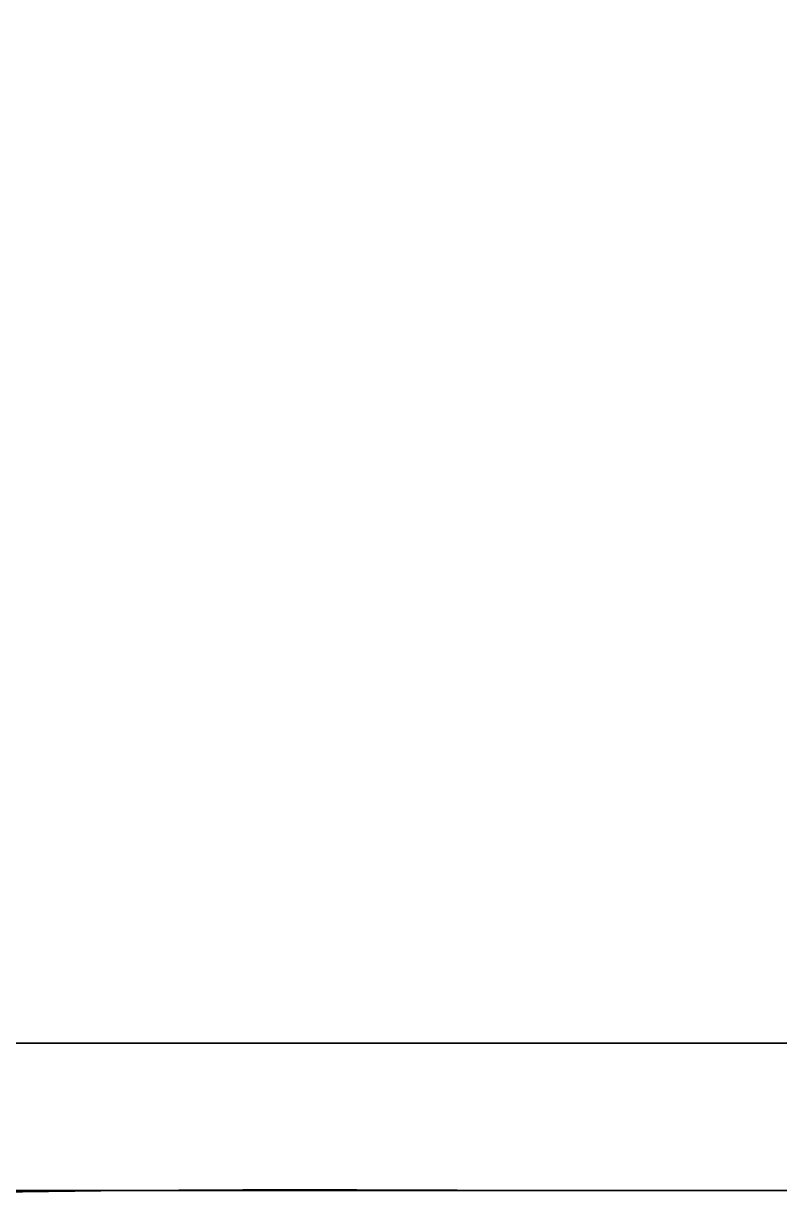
# Model space of a CAD drawing. Header units: centimetres. Extents: x 0 to 802, y 200 to 1000.
# Drawn here: x 28.54 to 54.22, y 599.83 to 639.62 of the extents above; entities that cross this region are included whole.
import ezdxf

# ---------------------------------------------------------------- set-up
doc = ezdxf.new("R2010")
doc.units = ezdxf.units.CM
for name, color, linetype, true_color in [('cossion', 7, 'Continuous', 0xe6e6e6), ('floor', 7, 'Continuous', 0xbf3f3f), ('green', 7, 'Continuous', 0x007f00), ('tv', 252, 'Continuous', 0x696969), ('wood', 7, 'Continuous', 0xcdb38b)]:
    doc.layers.add(name, color=color, linetype=linetype, true_color=true_color)

msp = doc.modelspace()

# ---------------------------------------------------------------- linework, layer by layer
at = {"layer": 'cossion'}
for p, q in [((20, 605, 70), (56.161, 605, 70)), ((20, 605, 72), (56.161, 605, 72)), ((56.161, 605, 71), (20, 605, 71)), ((38.081, 605, 70), (38.081, 605, 72))]:
    msp.add_line(p, q, dxfattribs=at)
msp.add_lwpolyline([(56.142, 995), (20, 995), (20, 605), (56.161, 605)], dxfattribs=at)
at = {"layer": 'floor'}
for points in [[(0, 600), (800, 600)], [(0, 600, 5), (800, 600, 5)]]:
    msp.add_open_spline(points, degree=1, dxfattribs=at)
at = {"layer": 'green'}
msp.add_open_spline([(20, 600, 23.143), (72.256, 600, 23.143)], degree=1, dxfattribs=at)
at = {"layer": 'tv'}
msp.add_lwpolyline([(60, 1000), (10, 1000), (10, 600), (60, 600)], dxfattribs=at)
at = {"layer": 'wood'}
msp.add_lwpolyline([(60, 1000), (10, 1000), (10, 600), (60, 600)], dxfattribs=at)
for points in [[(60, 600, 30.714), (10, 600, 30.714), (10, 1000, 30.714), (60, 1000, 30.714)], [(60, 600, 39.286), (10, 600, 39.286), (10, 1000, 39.286), (60, 1000, 39.286)], [(60, 600, 47.857), (10, 600, 47.857), (10, 1000, 47.857), (60, 1000, 47.857)], [(60, 600, 56.429), (10, 600, 56.429), (10, 1000, 56.429), (60, 1000, 56.429)]]:
    msp.add_open_spline(points, degree=1, knots=[0, 0, 50, 1050, 1100, 1100], dxfattribs=at)
for points in [[(10, 600, 22.143), (82.266, 600, 22.143)], [(10, 600, 13.571), (82.266, 600, 13.571)], [(10, 600, 18.571), (82.266, 600, 18.571)], [(10, 600, 5), (82.266, 600, 5)], [(10, 600, 10), (82.266, 600, 10)], [(10, 600, 65), (60, 600, 65)], [(10, 600, 70), (60, 600, 70)], [(10, 600, 67.5), (60, 600, 67.5)], [(10, 600, 70), (60, 600, 70)], [(60, 600, 52.857), (10, 600, 52.857)], [(60, 600, 47.857), (10, 600, 47.857)], [(60, 600, 50.357), (10, 600, 50.357)], [(60, 600, 56.429), (10, 600, 56.429)], [(60, 600, 61.429), (10, 600, 61.429)], [(60, 600, 58.929), (10, 600, 58.929)], [(60, 600, 39.286), (10, 600, 39.286)], [(60, 600, 44.286), (10, 600, 44.286)], [(60, 600, 41.786), (10, 600, 41.786)], [(60, 600, 30.714), (10, 600, 30.714)], [(60, 600, 35.714), (10, 600, 35.714)], [(60, 600, 33.214), (10, 600, 33.214)], [(35, 600, 65), (35, 600, 70)], [(35, 600, 52.857), (35, 600, 47.857)], [(35, 600, 56.429), (35, 600, 61.429)], [(35, 600, 39.286), (35, 600, 44.286)], [(35, 600, 30.714), (35, 600, 35.714)]]:
    msp.add_open_spline(points, degree=1, dxfattribs=at)

doc.saveas('drawing.dxf')
